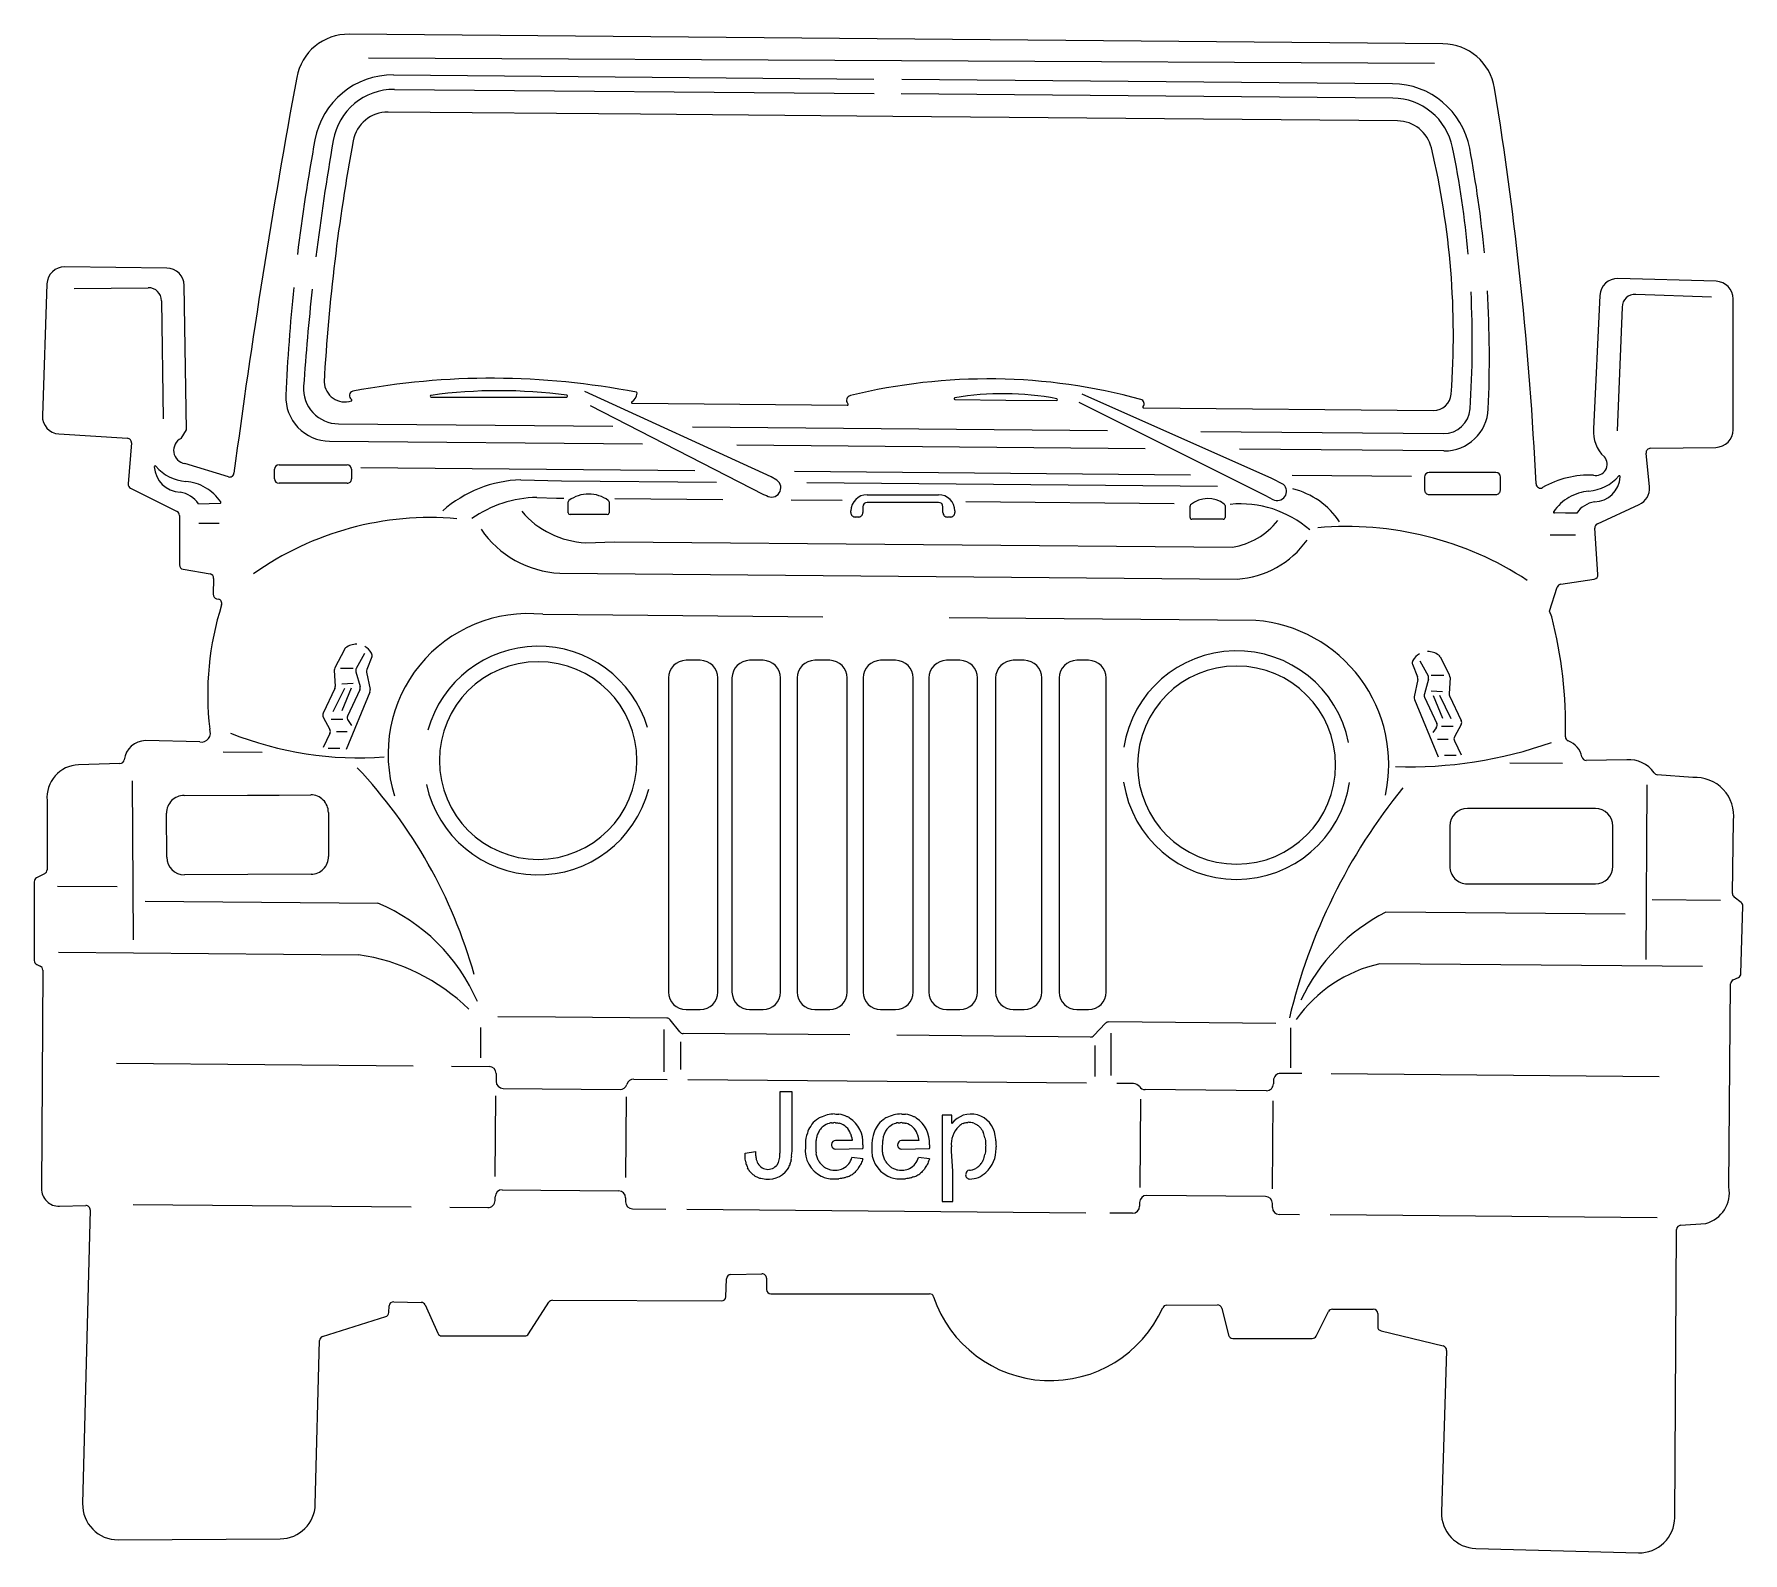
# Model space of a CAD drawing. Extents: x 0 to 213, y 0 to 190.
import ezdxf

# ---------------------------------------------------------------- set-up
doc = ezdxf.new("R2010")
doc.units = 0

msp = doc.modelspace()

# ---------------------------------------------------------------- linework, layer by layer
at = {"layer": 'BY_11'}
for p, q in [((175.879, 188.332), (39.319, 189.53)), ((174.832, 185.854), (41.731, 186.553)), ((44.868, 184.446), (104.825, 183.921)), ((169.583, 183.352), (108.328, 183.89)), ((44.98, 182.647), (104.855, 182.121)), ((169.604, 181.553), (108.261, 182.091)), ((75.691, 179.537), (44.185, 179.813)), ((107.196, 179.261), (75.691, 179.537)), ((170.206, 178.709), (107.196, 179.261)), ((16.558, 160.335), (3.824, 160.495)), ((1.599, 158.372), (1.031, 141.902)), ((4.998, 157.786), (14.246, 157.887)), ((19.015, 140.139), (18.729, 158.173)), ((209.978, 158.686), (197.729, 159.024)), ((15.913, 156.258), (16.09, 141.511)), ((195.472, 156.932), (194.666, 140.266)), ((209.406, 156.712), (199.95, 157.061)), ((212.116, 152.406), (212.116, 156.489)), ((198.241, 155.477), (197.643, 140.033)), ((212.116, 148.324), (212.116, 152.406)), ((212.116, 140.159), (212.116, 148.324)), ((49.561, 144.239), (58.023, 144.239)), ((58.023, 144.239), (66.486, 144.239)), ((92.029, 134.291), (68.762, 144.934)), ((69.422, 143.201), (91.039, 132.063)), ((74.687, 143.461), (101.504, 143.225)), ((114.952, 143.933), (121.295, 143.873)), ((121.295, 143.873), (127.637, 143.814)), ((130.419, 143.62), (153.721, 131.969)), ((154.509, 134.071), (130.857, 144.583)), ((37.992, 140.896), (72.233, 140.595)), ((138.528, 142.9), (174.697, 142.583)), ((3.093, 139.632), (11.635, 139.103)), ((18.333, 139.068), (19.015, 140.139)), ((36.871, 138.736), (75.952, 138.394)), ((82.178, 140.508), (133.987, 140.054)), ((145.638, 139.951), (175.943, 139.685)), ((12.149, 138.509), (11.736, 133.396)), ((87.709, 138.29), (138.703, 137.843)), ((176.006, 137.515), (150.462, 137.739)), ((201.649, 133.024), (201.247, 137.245)), ((201.787, 137.847), (209.947, 137.961)), ((24.241, 134.288), (18.82, 135.949)), ((30.016, 134.028), (30.016, 135.234)), ((30.566, 135.784), (34.818, 135.784)), ((34.818, 135.784), (36.944, 135.784)), ((36.944, 135.784), (39.071, 135.784)), ((39.62, 135.234), (39.62, 134.028)), ((40.777, 135.457), (82.486, 135.092)), ((94.939, 134.982), (144.376, 134.549)), ((171.974, 134.307), (157.059, 134.438)), ((176.235, 134.815), (174.147, 134.815)), ((178.323, 134.815), (176.235, 134.815)), ((182.5, 134.815), (178.323, 134.815)), ((12.039, 132.86), (17.834, 129.963)), ((39.071, 133.478), (30.566, 133.478)), ((60.777, 133.919), (65.829, 133.796)), ((65.829, 133.796), (85.198, 133.625)), ((92.733, 133.862), (92.029, 134.291)), ((147.742, 133.077), (96.451, 133.528)), ((155.991, 133.335), (154.509, 134.071)), ((173.597, 134.265), (173.597, 132.639)), ((183.05, 132.639), (183.05, 134.265)), ((20.512, 130.92), (21.863, 130.957)), ((21.863, 130.957), (23.213, 130.994)), ((62.747, 131.721), (65.191, 131.642)), ((65.191, 131.642), (66.122, 131.633)), ((66.68, 129.803), (66.68, 131.161)), ((71.772, 131.161), (71.772, 129.803)), ((72.499, 131.577), (85.994, 131.459)), ((91.039, 132.063), (91.427, 131.952)), ((100.892, 131.329), (94.522, 131.384)), ((103.448, 130.549), (103.448, 129.82)), ((112.912, 131.099), (103.997, 131.099)), ((104.001, 132.058), (112.908, 132.058)), ((113.462, 129.82), (113.462, 130.549)), ((116.334, 131.193), (142.338, 130.965)), ((144.303, 129.211), (144.303, 130.622)), ((148.675, 130.713), (148.675, 129.211)), ((153.721, 131.969), (154.661, 131.473)), ((174.147, 132.09), (182.5, 132.09)), ((195.163, 128.436), (200.374, 130.815)), ((18.138, 129.471), (18.138, 123.298)), ((20.545, 128.51), (23.091, 128.51)), ((69.226, 129.583), (66.9, 129.583)), ((71.552, 129.583), (69.226, 129.583)), ((101.967, 129.922), (101.967, 130.024)), ((101.967, 129.82), (101.967, 129.922)), ((102.708, 129.271), (102.517, 129.271)), ((102.898, 129.271), (102.708, 129.271)), ((114.392, 129.271), (114.012, 129.271)), ((114.942, 130.024), (114.942, 129.82)), ((146.489, 128.992), (144.523, 128.992)), ((147.472, 128.992), (146.489, 128.992)), ((148.455, 128.992), (147.472, 128.992)), ((191.197, 129.768), (189.799, 129.781)), ((192.594, 129.756), (191.197, 129.768)), ((68.854, 126.069), (72.434, 126.17)), ((72.434, 126.17), (149.609, 125.494)), ((192.437, 127.018), (189.256, 127.018)), ((195.238, 122.107), (194.843, 127.899)), ((18.594, 122.756), (21.953, 122.176)), ((22.409, 121.617), (22.343, 119.632)), ((65.612, 122.266), (150.183, 121.523)), ((189.202, 117.505), (190.161, 120.517)), ((190.603, 120.894), (194.771, 121.526)), ((22.759, 119.08), (23.014, 119.017)), ((189.457, 116.833), (189.202, 117.505)), ((63.494, 117.127), (98.476, 116.826)), ((152.508, 116.36), (114.247, 116.69)), ((38.724, 112.751), (37.528, 110.434)), ((41.258, 112.25), (40.209, 110.363)), ((42.157, 111.803), (41.52, 110.246)), ((83.157, 111.385), (81.383, 111.385)), ((90.994, 111.385), (89.318, 111.385)), ((99.321, 111.385), (97.449, 111.385)), ((107.55, 111.385), (105.678, 111.385)), ((115.583, 111.385), (113.907, 111.385)), ((123.616, 111.385), (122.234, 111.385)), ((131.649, 111.385), (130.169, 111.385)), ((172.982, 111.336), (174.031, 109.449)), ((175.516, 111.837), (176.712, 109.52)), ((37.468, 110.149), (37.591, 108.125)), ((38.246, 110.397), (39.81, 110.397)), ((40.161, 109.947), (40.681, 108.101)), ((41.491, 109.925), (41.95, 107.732)), ((79.184, 109.186), (79.184, 99.387)), ((85.356, 69.99), (85.356, 109.186)), ((87.119, 109.186), (87.119, 99.387)), ((93.193, 69.99), (93.193, 109.186)), ((95.25, 109.186), (95.25, 99.387)), ((101.52, 69.99), (101.52, 109.186)), ((103.479, 109.186), (103.479, 99.387)), ((109.749, 69.99), (109.749, 109.186)), ((111.708, 109.186), (111.708, 99.387)), ((117.782, 69.99), (117.782, 109.186)), ((120.035, 109.186), (120.035, 99.387)), ((125.815, 69.99), (125.815, 109.186)), ((127.97, 109.186), (127.97, 99.387)), ((133.848, 69.99), (133.848, 109.186)), ((172.083, 110.889), (172.72, 109.331)), ((172.75, 109.011), (172.291, 106.818)), ((174.079, 109.033), (173.559, 107.187)), ((175.995, 109.483), (174.43, 109.483)), ((176.772, 109.235), (176.65, 107.211)), ((37.538, 107.855), (36.075, 104.803)), ((37.319, 105.01), (38.767, 107.906)), ((39.81, 108.485), (38.42, 108.427)), ((39.578, 107.906), (38.42, 105.068)), ((41.92, 107.41), (38.97, 100.236)), ((40.651, 107.722), (39.135, 104.435)), ((173.588, 106.808), (175.105, 103.521)), ((174.43, 107.571), (175.821, 107.513)), ((174.662, 106.992), (175.821, 104.154)), ((176.922, 104.096), (175.473, 106.992)), ((176.703, 106.94), (178.165, 103.889)), ((172.32, 106.496), (175.27, 99.322)), ((36.086, 104.307), (36.92, 102.743)), ((37.087, 104.025), (38.535, 104.025)), ((39.057, 102.461), (37.724, 102.461)), ((39.19, 103.88), (39.636, 103.272)), ((175.05, 102.966), (174.604, 102.358)), ((177.152, 103.111), (175.705, 103.111)), ((178.154, 103.393), (177.32, 101.829)), ((20.663, 101.195), (13.894, 101.373)), ((36.93, 102.246), (36.092, 100.51)), ((36.725, 100.419), (38.173, 100.419)), ((175.183, 101.547), (176.516, 101.547)), ((177.31, 101.332), (178.147, 99.596)), ((10.715, 98.507), (5.522, 98.345)), ((23.597, 99.975), (28.463, 99.932)), ((79.184, 99.387), (79.184, 89.588)), ((87.119, 99.387), (87.119, 89.588)), ((95.25, 99.387), (95.25, 89.588)), ((103.479, 99.387), (103.479, 89.588)), ((111.708, 99.387), (111.708, 89.588)), ((120.035, 99.387), (120.035, 89.588)), ((127.97, 99.387), (127.97, 89.588)), ((177.515, 99.505), (176.066, 99.505)), ((190.826, 98.508), (184.248, 98.565)), ((198.849, 98.961), (193.767, 98.904)), ((12.237, 96.354), (12.372, 76.494)), ((207.067, 96.743), (202.643, 97.112)), ((1.603, 93.892), (1.603, 85.247)), ((18.716, 94.524), (26.621, 94.557)), ((26.621, 94.557), (30.574, 94.573)), ((30.574, 94.573), (34.526, 94.59)), ((201.272, 74.06), (201.368, 95.861)), ((16.55, 86.816), (16.527, 92.316)), ((36.734, 92.401), (36.758, 86.901)), ((182.927, 92.891), (178.932, 92.891)), ((186.922, 92.891), (182.927, 92.891)), ((194.911, 92.891), (186.922, 92.891)), ((176.734, 90.692), (176.734, 85.685)), ((197.11, 85.685), (197.11, 90.692)), ((212.022, 82.285), (212.155, 91.394)), ((79.184, 89.588), (79.184, 69.99)), ((87.119, 89.588), (87.119, 69.99)), ((95.25, 89.588), (95.25, 69.99)), ((103.479, 89.588), (103.479, 69.99)), ((111.708, 89.588), (111.708, 69.99)), ((120.035, 89.588), (120.035, 69.99)), ((127.97, 89.588), (127.97, 69.99)), ((0, 83.742), (0, 73.933)), ((1.309, 84.76), (0.295, 84.229)), ((2.915, 83.22), (10.349, 83.155)), ((34.568, 84.693), (18.758, 84.626)), ((178.932, 83.486), (194.911, 83.486)), ((13.86, 81.328), (42.909, 81.073)), ((210.542, 81.399), (201.985, 81.474)), ((213.112, 81.15), (212.231, 81.845)), ((198.628, 79.707), (168.76, 79.969)), ((213.081, 72.303), (213.32, 80.703)), ((3.05, 74.959), (40.485, 74.631)), ((0.319, 73.434), (0.747, 73.236)), ((1.066, 72.734), (0.899, 45.471)), ((208.276, 73.159), (168, 73.512)), ((211.577, 45.658), (211.799, 71.025)), ((212.117, 71.518), (212.764, 71.82)), ((65.085, 66.861), (57.88, 66.877)), ((78.985, 66.739), (65.085, 66.861)), ((80.592, 65.028), (79.413, 66.529)), ((81.383, 67.791), (83.157, 67.791)), ((89.318, 67.791), (90.994, 67.791)), ((97.449, 67.791), (99.321, 67.791)), ((105.678, 67.791), (107.55, 67.791)), ((113.907, 67.791), (115.583, 67.791)), ((122.234, 67.791), (123.616, 67.791)), ((130.169, 67.791), (131.649, 67.791)), ((155.026, 66.072), (134.159, 66.255)), ((55.739, 65.551), (55.739, 61.768)), ((78.592, 65.322), (78.592, 60.035)), ((101.823, 64.635), (81.02, 64.818)), ((131.888, 64.371), (107.681, 64.584)), ((133.755, 66.084), (132.291, 64.543)), ((134.426, 64.84), (134.426, 59.557)), ((156.9, 60.518), (156.9, 65.512)), ((80.746, 60.328), (80.746, 63.755)), ((132.41, 63.303), (132.41, 59.461)), ((10.275, 61.098), (47.317, 60.773)), ((52.095, 60.731), (56.807, 60.69)), ((57.679, 59.803), (57.67, 58.848)), ((158.258, 59.8), (155.612, 59.823)), ((202.896, 59.409), (161.908, 59.768)), ((58.542, 57.961), (73.141, 57.833)), ((74.846, 59.104), (79.014, 59.068)), ((131.379, 58.608), (81.587, 59.045)), ((137.263, 58.557), (135.176, 58.575)), ((153.834, 57.672), (138.69, 57.805)), ((154.725, 58.951), (154.721, 58.544)), ((57.566, 46.975), (57.655, 57.052)), ((73.859, 46.831), (73.948, 56.908)), ((93.121, 53.87), (93.121, 57.568)), ((93.121, 57.568), (94.575, 57.568)), ((94.575, 57.568), (94.575, 50.089)), ((138.126, 56.621), (138.029, 45.575)), ((154.606, 45.429), (154.703, 56.427)), ((93.121, 50.172), (93.121, 53.87)), ((99.561, 53.662), (99.811, 53.662)), ((100.06, 53.662), (100.309, 53.662)), ((107.872, 53.662), (108.121, 53.662)), ((108.37, 53.662), (108.619, 53.662)), ((114.561, 54.618), (113.356, 54.618)), ((113.356, 54.618), (113.356, 43.856)), ((114.561, 53.579), (114.561, 54.618)), ((115.974, 53.579), (116.14, 53.662)), ((116.348, 53.704), (116.556, 53.704)), ((97.629, 50.92), (97.65, 51.46)), ((102.138, 51.46), (100.052, 51.46)), ((105.919, 50.38), (105.96, 51.46)), ((110.448, 51.46), (108.302, 51.46)), ((117.844, 53.33), (118.01, 53.164)), ((118.01, 53.164), (118.176, 52.997)), ((118.384, 52.707), (118.467, 52.457)), ((118.675, 51.792), (118.758, 51.46)), ((120.046, 51.585), (119.963, 52.083)), ((88.758, 49.881), (90.046, 50.089)), ((88.758, 49.507), (88.758, 49.881)), ((88.758, 49.133), (88.758, 49.507)), ((88.842, 48.801), (88.758, 49.133)), ((90.046, 50.089), (90.046, 49.757)), ((96.279, 51.128), (96.279, 50.629)), ((97.609, 50.38), (97.629, 50.92)), ((97.609, 50.047), (97.609, 50.38)), ((97.733, 49.507), (97.65, 49.757)), ((97.816, 49.258), (97.733, 49.507)), ((97.899, 49.009), (97.816, 49.258)), ((99.552, 50.96), (99.552, 50.88)), ((100.052, 50.38), (103.467, 50.463)), ((103.467, 49.175), (102.096, 49.341)), ((104.589, 51.128), (104.589, 50.878)), ((104.589, 50.878), (104.589, 50.629)), ((105.919, 50.047), (105.919, 50.38)), ((106.043, 49.507), (105.96, 49.757)), ((106.126, 49.258), (106.043, 49.507)), ((106.21, 49.009), (106.126, 49.258)), ((108.302, 50.38), (111.777, 50.463)), ((111.777, 49.175), (110.406, 49.341)), ((114.52, 50.463), (114.52, 50.671)), ((114.52, 50.13), (114.52, 50.463)), ((114.686, 47.637), (114.52, 50.13)), ((118.758, 50.047), (118.675, 49.715)), ((118.758, 50.38), (118.758, 50.047)), ((89.215, 47.804), (89.049, 48.053)), ((101.514, 46.931), (101.764, 47.014)), ((101.764, 47.014), (102.013, 47.18)), ((102.636, 47.679), (102.844, 47.887)), ((102.969, 48.095), (103.135, 48.344)), ((109.824, 46.931), (110.074, 47.014)), ((110.074, 47.014), (110.323, 47.18)), ((110.946, 47.679), (111.154, 47.887)), ((111.279, 48.095), (111.445, 48.344)), ((114.686, 45.747), (114.686, 47.637)), ((116.296, 47.274), (116.292, 47.166)), ((58.431, 45.31), (72.965, 45.182)), ((98.647, 46.848), (98.98, 46.765)), ((98.98, 46.765), (99.395, 46.682)), ((99.395, 46.682), (99.769, 46.682)), ((99.769, 46.682), (100.185, 46.682)), ((100.185, 46.682), (100.476, 46.682)), ((106.957, 46.848), (107.29, 46.765)), ((107.29, 46.765), (107.705, 46.682)), ((107.705, 46.682), (108.079, 46.682)), ((108.079, 46.682), (108.495, 46.682)), ((108.495, 46.682), (108.786, 46.682)), ((114.686, 43.856), (114.686, 45.747)), ((3.163, 43.259), (6.434, 43.355)), ((7, 42.792), (6.051, 6.138)), ((12.368, 43.475), (47.083, 43.17)), ((51.894, 43.128), (56.652, 43.087)), ((57.54, 43.958), (57.544, 44.438)), ((73.837, 44.295), (73.833, 43.815)), ((74.704, 42.928), (78.87, 42.892)), ((81.489, 42.869), (131.283, 42.432)), ((113.356, 43.856), (114.686, 43.856)), ((138.013, 43.732), (138.008, 43.252)), ((153.719, 44.474), (138.9, 44.604)), ((154.586, 43.107), (154.591, 43.587)), ((137.121, 42.381), (134.273, 42.406)), ((157.973, 42.198), (155.458, 42.22)), ((202.64, 41.806), (161.799, 42.164)), ((205.553, 40.88), (208.698, 41.105)), ((204.813, 4.37), (205.042, 40.335)), ((86.344, 31.966), (86.427, 34.211)), ((86.965, 34.74), (90.863, 34.818)), ((91.424, 34.269), (91.424, 32.876)), ((91.973, 32.327), (111.776, 32.327)), ((44.277, 29.972), (44.327, 30.817)), ((44.888, 31.335), (48.314, 31.257)), ((48.803, 30.931), (50.382, 27.397)), ((61.726, 27.324), (64.263, 31.271)), ((64.728, 31.523), (85.792, 31.436)), ((141.391, 30.903), (147.739, 30.929)), ((148.272, 30.513), (149.108, 27.171)), ((160.06, 27.059), (161.583, 30.104)), ((162.074, 30.407), (167.186, 30.407)), ((36.001, 26.988), (43.894, 29.48)), ((167.736, 29.858), (167.736, 28.231)), ((35.097, 6.042), (35.617, 26.478)), ((50.884, 27.072), (61.264, 27.072)), ((149.641, 26.755), (159.569, 26.755)), ((168.156, 27.697), (175.912, 25.816)), ((176.332, 25.265), (175.701, 5.079)), ((10.475, 1.627), (30.729, 1.756)), ((179.979, 0.546), (200.298, 0.002))]:
    msp.add_line(p, q, dxfattribs=at)
for centre, radius, start, end in [((39.2622, 182.932), 6.598, 89.507, 169.532), ((175.821, 181.735), 6.5971, 9.20066, 89.4945), ((986.273, 7.709), 969.683, 169.517, 172.472), ((44.7814, 174.551), 9.895, 89.4988, 169.503), ((44.913, 174.951), 7.6963, 89.501, 170.154), ((169.496, 173.457), 9.8952, 10.6684, 89.4951), ((169.537, 173.857), 7.6959, 11.6086, 89.4976), ((-253.656, 112.163), 441.672, 2.75498, 9.20156), ((44.1461, 175.416), 4.3971, 89.4936, 169.479), ((170.168, 174.311), 4.398, 13.4086, 89.5029), ((260.897, 134.541), 229.683, 169.511, 173.126), ((329.029, 125.642), 296.059, 170.154, 172.997), ((275.185, 132.574), 239.375, 169.495, 176.761), ((76.827, 152.048), 100.357, 355.755, 13.4152), ((58.5649, 151.074), 120.982, 5.22203, 11.6026), ((39.258, 148.935), 142.422, 5.3676, 10.6635), ((3.7969, 158.296), 2.1992, 89.2946, 178.018), ((16.5311, 158.137), 2.1982, 0.940066, 89.2979), ((14.264, 156.238), 1.6491, 0.695282, 90.6258), ((260.907, 134.515), 229.696, 174.156, 177.516), ((197.669, 156.825), 2.1997, 88.4399, 177.215), ((209.918, 156.488), 2.1984, 0.015098, 88.4254), ((329.09, 125.658), 296.119, 173.785, 176.141), ((58.564, 151.075), 120.983, 356.058, 2.97697), ((39.242, 148.943), 142.438, 357.518, 3.4399), ((199.889, 155.413), 1.6492, 87.8782, 177.774), ((38.0296, 145.292), 4.3966, 176.132, 269.51), ((38.815, 146.262), 2.627, 183.513, 287.386), ((57.0909, 52.509), 94.079, 78.9156, 100.609), ((119.104, 74.596), 71.9107, 74.6247, 103.83), ((36.9185, 144.232), 5.4967, 177.523, 269.504), ((39.9401, 144.433), 0.5728, 107.169, 236.867), ((39.567, 143.86), 0.1104, 287.372, 57.0972), ((49.561, 144.348), 0.1094, 97.3339, 270.015), ((58.0271, 82.648), 62.388, 82.1946, 97.8122), ((66.486, 144.349), 0.1099, 270.002, 82.6827), ((74.6857, 143.571), 0.1098, 122.954, 270.653), ((73.9142, 144.816), 1.3553, 301.679, 355.837), ((75.1566, 144.725), 0.1096, 356.088, 78.7602), ((102.02, 143.828), 0.6033, 100.12, 223.726), ((101.505, 143.335), 0.1097, 269.331, 44.1235), ((114.952, 144.043), 0.1097, 99.4085, 270.032), ((120.964, 108.562), 36.0962, 79.3122, 99.6161), ((127.638, 143.924), 0.1099, 269.433, 79.5621), ((138.042, 143.416), 0.5331, 319.307, 76.0865), ((138.526, 143.003), 0.103, 140.914, 271.12), ((174.716, 144.782), 2.1991, 269.505, 355.75), ((3.2279, 141.826), 2.1982, 178.021, 266.481), ((175.971, 142.982), 3.2974, 269.508, 356.082), ((176.054, 143.012), 5.4972, 269.5, 357.519), ((11.5998, 138.553), 0.5509, 355.4, 86.3408), ((19.0689, 137.585), 1.6552, 116.399, 261.35), ((199.031, 139.962), 4.3755, 176.018, 226.716), ((209.917, 140.159), 2.1986, 270.771, 359.989), ((194.989, 135.854), 1.3916, 256.528, 41.5295), ((201.794, 137.297), 0.5498, 90.7569, 185.458), ((15.0969, 135.536), 0.1101, 40.1903, 183.107), ((18.3928, 135.768), 3.4141, 184.001, 266.931), ((19.2669, 139.057), 5.3477, 220.177, 266.388), ((24.4023, 134.813), 0.5494, 252.93, 352.557), ((30.566, 135.234), 0.55, 90, 180), ((39.0705, 135.235), 0.5495, 359.948, 89.9479), ((174.147, 134.265), 0.55, 90, 180), ((182.5, 134.265), 0.55, 0, 90), ((194.211, 122.692), 11.8178, 87.7977, 119.849), ((193.744, 137.845), 5.3478, 273.622, 319.838), ((197.902, 134.303), 0.1167, 344.012, 127.317), ((12.2839, 133.352), 0.5497, 175.42, 243.539), ((17.7379, 129.043), 3.3494, 34.0826, 81.8977), ((18.3748, 127.755), 5.9907, 59.6919, 84.6823), ((18.3748, 127.753), 5.9923, 34.7056, 59.7008), ((30.566, 134.028), 0.55, 180, 270), ((39.071, 134.027), 0.549, 270, 0.104316), ((61.3122, 118.274), 15.6541, 91.9594, 131.186), ((92.058, 132.922), 1.1572, 236.955, 54.3184), ((155.206, 132.489), 1.1535, 241.786, 47.1382), ((154.849, 123.328), 9.723, 33.2058, 76.4604), ((174.146, 132.639), 0.549, 180, 270.104), ((182.501, 132.639), 0.549, 269.896, 0.000047), ((188.055, 133.418), 0.5494, 182.724, 299.938), ((194.636, 126.543), 5.9907, 95.3062, 120.306), ((194.64, 134.526), 3.3833, 272.755, 355.671), ((199.46, 132.815), 2.1989, 294.56, 5.45389), ((20.512, 130.92), 0, 0, 0), ((23.2111, 131.103), 0.1092, 271.013, 34.5245), ((63.079, 116.992), 14.7327, 91.2912, 124.941), ((66.9003, 131.161), 0.2203, 125.942, 179.903), ((69.2251, 127.954), 4.181, 89.9874, 125.942), ((69.2255, 127.954), 4.1812, 54.0357, 89.9929), ((71.5517, 131.16), 0.2203, 0.358581, 54.059), ((104.001, 130.024), 2.034, 90, 180), ((103.997, 130.55), 0.5495, 90.0521, 180.052), ((112.908, 130.024), 2.034, 0, 90), ((112.912, 130.549), 0.55, 360, 90), ((144.524, 130.621), 0.2209, 129.634, 179.702), ((146.546, 128.21), 3.3676, 52.6762, 129.967), ((148.455, 130.713), 0.2203, 0.102782, 52.7651), ((150.588, 117.747), 13.163, 48.8198, 95.4714), ((194.638, 126.544), 5.9907, 120.333, 145.321), ((195.267, 127.96), 3.2205, 98.2889, 146.108), ((17.588, 129.471), 0.55, 359.994, 63.4288), ((49.4462, 91.062), 38.1436, 85.0084, 125.377), ((69.3744, 137.247), 11.1904, 220.491, 267.335), ((66.9, 129.803), 0.22, 180, 270), ((71.552, 129.803), 0.22, 270, 0), ((102.516, 129.82), 0.549, 180, 270.104), ((102.899, 129.82), 0.549, 269.896, 0.000047), ((114.011, 129.82), 0.549, 180, 270.104), ((114.393, 129.82), 0.549, 269.896, 0.000047), ((144.522, 129.211), 0.219, 180, 270.261), ((148.456, 129.211), 0.219, 269.739, 0.000297), ((148.041, 134.613), 9.253, 279.754, 321.214), ((163.877, 86.9651), 41.1204, 56.7741, 95.0638), ((189.802, 129.89), 0.1095, 145.123, 268.539), ((195.391, 127.936), 0.5494, 114.534, 183.884), ((66.2758, 135.02), 12.7714, 214.78, 267.021), ((149.503, 132.995), 11.4922, 273.392, 324.991), ((18.688, 123.298), 0.55, 179.994, 260.155), ((21.8597, 121.634), 0.5496, 358.187, 80.2242), ((194.689, 122.07), 0.5502, 278.566, 3.84998), ((22.8926, 119.613), 0.55, 178.069, 255.936), ((190.685, 120.35), 0.5501, 98.5868, 162.338), ((58.896, 107.067), 37.2315, 162.412, 186.583), ((22.8808, 118.483), 0.55, 342.39, 75.9826), ((61.6882, 99.7163), 17.5041, 84.0787, 197.465), ((151.078, 98.3761), 18.0407, 347.827, 85.4535), ((136.976, 103.262), 54.2072, 358.515, 14.4983), ((40.2161, 111.186), 2.2029, 88.3365, 127.402), ((40.2167, 111.186), 2.202, 29.9323, 61.4237), ((62.919, 98.881), 14.2623, 16.8786, 164.627), ((39.2143, 112.499), 0.5511, 127.611, 152.839), ((41.648, 112.011), 0.55, 337.748, 29.8489), ((62.919, 98.881), 12.333, 0, 180), ((81.383, 109.186), 2.199, 90, 180), ((83.157, 109.186), 2.199, 0, 90), ((89.318, 109.186), 2.199, 90, 180), ((90.994, 109.186), 2.199, 0, 90), ((97.449, 109.186), 2.199, 90, 180), ((99.321, 109.186), 2.199, 0, 90), ((105.678, 109.186), 2.199, 90, 180), ((107.55, 109.186), 2.199, 0, 90), ((113.907, 109.186), 2.199, 90, 180), ((115.583, 109.186), 2.199, 0, 90), ((122.234, 109.186), 2.199, 90, 180), ((123.616, 109.186), 2.199, 0, 90), ((130.169, 109.186), 2.199, 90, 180), ((131.649, 109.186), 2.199, 0, 90), ((150.121, 98.31), 14.265, 11.4427, 170.978), ((172.592, 111.097), 0.55, 150.151, 202.252), ((174.023, 110.272), 2.202, 118.576, 150.068), ((174.024, 110.272), 2.2029, 52.5982, 91.6635), ((175.026, 111.585), 0.5511, 27.1611, 52.3891), ((38.017, 110.182), 0.5501, 152.76, 183.463), ((40.6901, 110.097), 0.5499, 151.036, 195.801), ((42.029, 110.038), 0.5498, 157.793, 191.882), ((150.12, 98.31), 12.363, 90, 180), ((150.121, 98.3095), 12.3635, 0.002317, 90.0023), ((172.211, 109.122), 0.5504, 348.379, 22.3331), ((173.55, 109.183), 0.5499, 344.199, 28.9645), ((176.223, 109.268), 0.5501, 356.537, 27.2405), ((37.0421, 108.093), 0.5499, 334.405, 3.38397), ((40.152, 107.952), 0.5495, 335.236, 15.7125), ((41.4121, 107.62), 0.5495, 337.565, 11.7897), ((172.829, 106.704), 0.5499, 168.051, 202.242), ((174.087, 107.037), 0.5489, 164.118, 204.634), ((177.199, 107.178), 0.5499, 176.524, 205.607), ((36.571, 104.566), 0.5497, 154.448, 208.093), ((20.8421, 102.342), 1.1611, 261.125, 23.1155), ((36.435, 102.485), 0.5495, 334.262, 28.0436), ((39.634, 104.204), 0.5498, 155.179, 216.139), ((174.606, 103.29), 0.5498, 323.861, 24.8205), ((177.669, 103.652), 0.5497, 331.907, 25.5519), ((13.9601, 98.634), 2.7397, 91.3814, 172.619), ((40.54, 142.232), 43.0243, 248.155, 274.232), ((171.632, 151.583), 53.4932, 268.207, 289.445), ((177.805, 101.571), 0.5495, 151.956, 205.738), ((191.714, 101.842), 0.549, 178.464, 249.216), ((190.552, 98.7761), 2.73, 11.9213, 69.2528), ((5.6943, 94.2423), 4.1063, 92.4049, 184.894), ((10.6972, 99.0572), 0.5504, 271.856, 352.573), ((62.919, 98.881), 12.333, 180, 270), ((62.919, 98.881), 12.333, 270, 0), ((150.12, 98.31), 12.3635, 180, 0), ((193.761, 99.454), 0.55, 191.958, 270.619), ((199.154, 95.2419), 3.7316, 34.379, 94.6917), ((-4.7811, 55.4372), 62.0097, 15.6558, 43.3132), ((150.12, 98.31), 14.2651, 188.668, 351.189), ((202.688, 97.6603), 0.5501, 214.463, 265.356), ((207.417, 91.9813), 4.7745, 352.934, 94.2005), ((18.7255, 92.3255), 2.1985, 90.2475, 180.248), ((34.536, 92.392), 2.198, 0.234547, 90.2606), ((62.9185, 98.881), 14.262, 192.094, 345.512), ((226.742, 50.0414), 72.0011, 140.882, 166.573), ((178.932, 90.6925), 2.1985, 90.013, 180.013), ((194.911, 90.692), 2.199, 0, 90), ((18.749, 86.825), 2.199, 180.234, 270.234), ((34.559, 86.892), 2.199, 270.234, 0.234497), ((178.932, 85.684), 2.198, 179.974, 270), ((194.911, 85.685), 2.199, 270, 0), ((0.5503, 83.7415), 0.5503, 117.641, 179.948), ((1.0534, 85.2466), 0.5497, 297.718, 0.043923), ((33.9419, 59.5741), 23.294, 23.3135, 67.3591), ((212.572, 82.2765), 0.5498, 179.114, 231.701), ((212.771, 80.7194), 0.5494, 358.294, 51.6132), ((179.522, 58.9694), 23.5969, 117.135, 154.927), ((0.5499, 73.9331), 0.5499, 180.01, 245.17), ((0.5168, 72.7373), 0.5492, 359.651, 65.2178), ((37.0721, 50.339), 24.5306, 45.5419, 82.0025), ((171.786, 56.5262), 17.4027, 102.566, 144.758), ((212.349, 71.0192), 0.5502, 114.957, 179.397), ((212.531, 72.3183), 0.55, 295.04, 358.405), ((81.383, 69.99), 2.199, 180, 270), ((83.157, 69.99), 2.199, 270, 360), ((89.318, 69.99), 2.199, 180, 270), ((90.994, 69.99), 2.199, 270, 360), ((97.449, 69.99), 2.199, 180, 270), ((99.321, 69.99), 2.199, 270, 360), ((105.678, 69.99), 2.199, 180, 270), ((107.55, 69.99), 2.199, 270, 360), ((113.907, 69.99), 2.199, 180, 270), ((115.583, 69.99), 2.199, 270, 360), ((122.234, 69.99), 2.199, 180, 270), ((123.616, 69.99), 2.199, 270, 360), ((130.169, 69.99), 2.199, 180, 270), ((131.649, 69.99), 2.199, 270, 360), ((78.9803, 66.1883), 0.5507, 38.2158, 89.5141), ((134.154, 65.704), 0.551, 89.4828, 136.4), ((81.0239, 65.3671), 0.5491, 218.135, 269.595), ((131.892, 64.92), 0.549, 269.592, 316.633), ((56.799, 59.81), 0.88, 359.544, 89.4789), ((155.604, 58.944), 0.879, 89.4788, 179.544), ((58.5495, 58.8405), 0.8795, 179.512, 269.511), ((73.1493, 58.7122), 0.8793, 269.458, 343.873), ((74.8393, 58.2242), 0.8798, 89.5659, 163.915), ((137.255, 57.6772), 0.8799, 34.9329, 89.4574), ((138.697, 58.684), 0.8791, 214.907, 269.549), ((153.842, 58.5515), 0.8795, 269.511, 359.512), ((98.6499, 52.3789), 1.9141, 120.029, 153.027), ((98.6014, 53.1122), 1.2963, 110.425, 134.55), ((100.189, 50.0711), 4.7198, 93.0905, 115.615), ((99.404, 52.378), 1.2083, 96.3192, 136.811), ((99.5443, 53.1721), 0.4902, 88.0519, 123.891), ((99.9355, 53.496), 0.2075, 53.1301, 126.87), ((100.339, 56.5222), 1.7845, 256.922, 274.41), ((100.454, 53.8492), 0.2368, 232.252, 285.446), ((100.006, 51.4927), 3.2841, 62.6599, 81.7667), ((100.024, 51.6818), 2.0008, 17.7257, 75.7407), ((101.521, 54.0848), 0.3253, 29.3019, 91.2932), ((99.9058, 51.2204), 3.5706, 355.835, 57.8666), ((106.96, 52.3789), 1.9141, 120.029, 153.027), ((106.911, 53.1122), 1.2963, 110.425, 134.55), ((108.499, 50.0711), 4.7198, 93.0905, 115.615), ((107.714, 52.378), 1.2083, 96.3192, 136.811), ((107.854, 53.1721), 0.4902, 87.9414, 123.897), ((108.245, 53.496), 0.2075, 53.1301, 126.87), ((108.649, 56.5222), 1.7845, 256.922, 274.41), ((108.764, 53.8492), 0.2368, 232.252, 285.446), ((108.316, 51.4927), 3.2841, 62.6599, 81.7667), ((108.334, 51.6818), 2.0008, 17.7257, 75.7407), ((109.831, 54.0848), 0.3253, 29.3019, 91.2932), ((108.216, 51.2204), 3.5706, 355.835, 57.8666), ((116.957, 51.7279), 3.0274, 6.73678, 142.305), ((116.08, 52.6843), 0.83, 118.602, 141.144), ((116.05, 53.1079), 0.4771, 99.1499, 140.255), ((116.202, 53.891), 0.2372, 254.851, 307.981), ((116.66, 53.6), 0.1467, 45.1381, 134.862), ((116.846, 53.0171), 0.6919, 68.774, 96.849), ((117.138, 53.3298), 0.3348, 60.4252, 97.1679), ((118.486, 55.7827), 2.4644, 241.304, 250.828), ((117.947, 53.6412), 0.3277, 214.628, 251.742), ((99.545, 51.1232), 3.266, 157.482, 179.916), ((98.5787, 51.9324), 2.0977, 141.195, 167.848), ((98.2569, 51.5519), 0.6138, 156.97, 188.61), ((98.6124, 51.7886), 0.9204, 149.914, 179.788), ((99.3259, 51.8038), 1.5744, 143.15, 163.536), ((99.211, 52.06), 1.3358, 121.001, 148.999), ((100.052, 50.96), 0.5, 90, 180), ((101.307, 51.8768), 0.7483, 3.07934, 33.6066), ((109.178, 52.9901), 7.204, 188.567, 192.263), ((107.855, 51.1232), 3.266, 157.482, 179.916), ((106.889, 51.9324), 2.0977, 141.195, 167.848), ((106.567, 51.5519), 0.6138, 156.97, 188.61), ((106.922, 51.7886), 0.9204, 149.914, 179.788), ((107.637, 51.8034), 1.5753, 143.156, 163.53), ((107.521, 52.06), 1.3358, 121.001, 148.999), ((108.343, 50.9195), 0.542, 94.293, 184.18), ((109.617, 51.875), 0.7488, 3.21515, 33.7466), ((117.49, 52.9751), 7.2035, 188.446, 192.141), ((117.514, 51.0229), 3.0146, 133.628, 186.704), ((118.909, 53.3032), 0.7945, 202.671, 228.629), ((117.536, 51.8008), 1.139, 359.558, 35.1797), ((121.442, 51.2917), 2.6894, 176.413, 190.643), ((118.446, 51.192), 1.6477, 354.883, 13.8005), ((90.4409, 49.6948), 0.3997, 171.049, 208.024), ((90.4829, 49.4456), 0.3997, 171.158, 207.991), ((90.6489, 49.2114), 0.521, 174.863, 213.209), ((91.1472, 49.5277), 1.9419, 325.472, 5.53592), ((91.9579, 50.046), 1.1699, 343.564, 6.18248), ((95.4509, 49.1633), 0.9656, 161.731, 186.739), ((96.9481, 49.62), 2.419, 168.82, 183.649), ((99.8401, 50.2358), 3.5827, 173.7, 244.062), ((97.193, 49.8403), 0.4646, 349.673, 26.4214), ((100.052, 50.88), 0.5, 180, 270), ((100.08, 49.8461), 2.0782, 295.475, 345.932), ((108.277, 47.1279), 5.2271, 156.944, 163.723), ((102.876, 50.712), 0.6413, 337.153, 22.8467), ((108.15, 50.2358), 3.5827, 173.7, 244.062), ((105.503, 49.8403), 0.4646, 349.673, 26.4214), ((108.302, 50.88), 0.5, 180, 270), ((108.39, 49.8461), 2.0782, 295.475, 345.932), ((116.589, 47.1356), 5.2267, 157.033, 163.809), ((111.186, 50.712), 0.6413, 337.153, 22.8467), ((117.315, 49.732), 1.3598, 327.883, 359.286), ((119.817, 50.4849), 1.0643, 163.059, 185.656), ((116.335, 50.3049), 3.7553, 311.006, 2.41216), ((119.09, 50.754), 1.0386, 343.729, 16.2712), ((89.399, 48.7068), 0.565, 170.404, 219.958), ((90.8983, 48.7378), 1.9721, 191.519, 200.32), ((89.4854, 47.825), 0.2712, 184.431, 237.577), ((90.9308, 48.9282), 2.0749, 219.944, 239.574), ((90.3431, 47.5099), 0.5934, 218.69, 257.33), ((91.5912, 49.2829), 1.4237, 194.52, 316.447), ((90.936, 48.0827), 1.3598, 237.883, 269.286), ((91.6546, 49.5679), 2.9384, 255.502, 324.104), ((92.6014, 48.4474), 0.147, 278.442, 352.018), ((92.8823, 48.8146), 1.5062, 319.931, 343.429), ((94.6588, 48.426), 0.3353, 150.139, 187.03), ((93.6818, 48.9874), 0.7915, 330.113, 346.379), ((94.8461, 48.8638), 0.4001, 152.267, 189.033), ((97.131, 48.4059), 0.9764, 23.8661, 38.1424), ((98.627, 49.112), 0.6785, 207.283, 229.902), ((98.8899, 48.9621), 0.7913, 207.801, 242.372), ((99.4563, 49.1757), 2.4644, 241.304, 250.828), ((98.7936, 48.4476), 0.3287, 214.59, 251.449), ((99.3639, 48.9645), 1.0686, 230.835, 255.924), ((99.4984, 48.6142), 0.7915, 240.113, 256.379), ((99.4569, 48.0322), 0.2368, 232.252, 285.446), ((100.026, 49.8261), 2.0843, 255.961, 297.065), ((101.805, 45.8512), 1.1184, 105.106, 121.386), ((101.908, 47.6995), 0.53, 281.419, 311.895), ((102.781, 46.8681), 0.6783, 117.28, 139.905), ((103.072, 47.1605), 0.6777, 130.085, 152.73), ((103.114, 47.8662), 0.2709, 122.39, 175.601), ((103.654, 48.2407), 0.5295, 138.299, 168.755), ((105.439, 48.4087), 0.9768, 23.6814, 37.9215), ((106.937, 49.112), 0.6785, 207.283, 229.902), ((107.2, 48.9621), 0.7913, 207.801, 242.372), ((107.766, 49.1757), 2.4644, 241.304, 250.828), ((107.104, 48.4476), 0.3287, 214.59, 251.449), ((107.674, 48.9645), 1.0686, 230.835, 255.924), ((107.808, 48.6142), 0.7915, 240.113, 256.379), ((107.767, 48.0322), 0.2368, 232.252, 285.446), ((108.336, 49.826), 2.0842, 255.96, 297.066), ((110.117, 45.8519), 1.1182, 105.2, 121.435), ((110.218, 47.6995), 0.53, 281.419, 311.895), ((111.091, 46.8681), 0.6783, 117.28, 139.905), ((111.383, 47.16), 0.6785, 130.098, 152.717), ((111.424, 47.8662), 0.2709, 122.39, 175.601), ((111.964, 48.2395), 0.5292, 138.079, 168.607), ((116.792, 47.1481), 0.5002, 177.954, 269.329), ((116.796, 47.2561), 0.5004, 94.4816, 177.951), ((116.617, 49.5259), 1.7764, 274.508, 284.229), ((116.819, 49.4409), 2.7931, 269.326, 315.148), ((117.006, 48.5753), 0.7728, 273.573, 303.113), ((117.407, 48.1981), 0.2709, 274.399, 327.61), ((117.531, 48.3646), 0.3287, 288.551, 325.41), ((117.199, 49.1982), 1.185, 300.576, 329.287), ((118.072, 48.8213), 0.2712, 302.682, 355.715), ((118.197, 49.0295), 0.2705, 302.341, 355.65), ((3.098, 45.457), 2.199, 179.636, 271.695), ((58.424, 44.43), 0.88, 89.544, 179.479), ((72.957, 44.302), 0.88, 359.544, 89.4789), ((100.724, 46.0379), 0.6902, 83.0163, 111.064), ((101.349, 45.097), 1.7136, 94.2166, 108.403), ((109.034, 46.0379), 0.6902, 83.0163, 111.064), ((109.659, 45.0969), 1.7136, 94.1735, 108.393), ((207.649, 44.955), 3.9904, 285.241, 10.1464), ((6.45, 42.805), 0.5502, 358.642, 91.6624), ((56.661, 43.966), 0.879, 269.414, 359.479), ((74.712, 43.807), 0.879, 179.479, 269.479), ((137.129, 43.26), 0.879, 269.479, 359.479), ((138.893, 43.724), 0.88, 89.544, 179.479), ((153.711, 43.594), 0.88, 359.544, 89.4789), ((155.466, 43.0995), 0.8795, 179.512, 269.511), ((205.592, 40.3312), 0.5502, 94.0841, 179.604), ((86.9764, 34.1904), 0.5498, 91.1849, 177.849), ((90.8739, 34.2681), 0.5501, 0.098595, 91.1402), ((91.973, 32.876), 0.549, 180, 270), ((111.775, 31.777), 0.55, 18.66, 89.8903), ((43.7281, 30.0042), 0.5498, 287.558, 356.644), ((44.8761, 30.7851), 0.55, 88.7609, 176.675), ((48.3007, 30.7072), 0.5499, 24.0105, 88.6094), ((64.7252, 30.9731), 0.5499, 89.71, 147.2), ((85.7942, 31.9862), 0.5502, 269.772, 357.898), ((126.863, 36.862), 15.372, 198.623, 335.871), ((141.394, 30.3529), 0.5501, 90.3037, 155.849), ((147.739, 30.3792), 0.5498, 14.0844, 89.9724), ((162.074, 29.8572), 0.5498, 90.0315, 153.327), ((167.186, 29.8575), 0.5495, 0.052182, 90.0521), ((168.286, 28.2313), 0.5498, 180.027, 256.345), ((36.1672, 26.4633), 0.5504, 107.577, 178.468), ((50.8839, 27.6221), 0.5501, 204.152, 270.009), ((61.2642, 27.6211), 0.5491, 269.978, 327.243), ((149.641, 27.3042), 0.5492, 194.034, 270.023), ((159.569, 27.3031), 0.5481, 269.976, 333.551), ((175.783, 25.2821), 0.5493, 358.22, 76.4128), ((10.4468, 6.0242), 4.3973, 178.517, 270.367), ((30.7012, 6.1532), 4.3972, 270.363, 358.551), ((180.097, 4.9423), 4.3979, 178.219, 268.466), ((200.416, 4.3972), 4.3968, 268.459, 359.645)]:
    msp.add_arc(centre, radius, start, end, dxfattribs=at)

doc.saveas('drawing.dxf')
